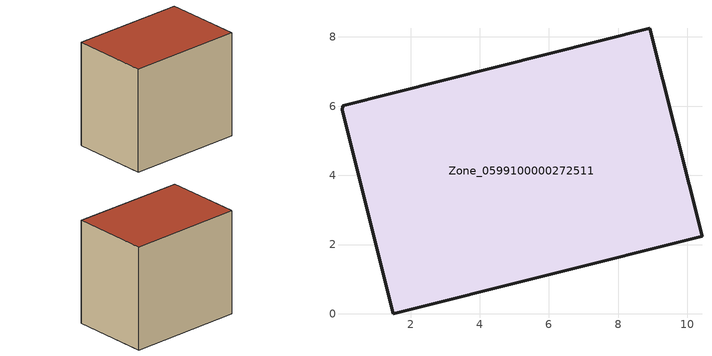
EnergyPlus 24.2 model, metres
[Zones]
Zone_0599100000272511
 floor ground (C_G): 1.5,0 0.03,5.88 0.04,6.01 8.92,8.25 10.42,2.24 z0
 wall outside (C_F): 10.42,2.24 8.92,8.25 0.04,6.01 0.03,5.88 1.5,0 10.42,2.24 z0:8.24
 roof outside (C_R): 0.03,5.88 1.5,0 10.42,2.24 8.92,8.25 0.04,6.01 z8.24
[BUILDING]
Pand.0599100000272511: North Axis=0; Terrain=City; Loads Convergence Tolerance Value=0.04; Temperature Convergence Tolerance Value=0.4; Solar Distribution=FullExterior; Maximum Number of Warmup Days=25; Minimum Number of Warmup Days=1
[Site:Location]
Rotterdam.The.Hague.AP_ZH_NLD Design_Conditions: Latitude=51.96; Longitude=4.45; Time Zone=1; Elevation=-4.5
[SITE:GROUNDTEMPERATURE:BUILDINGSURFACE]
18, 18, 18, 18, 18, 18, 18, 18, 18, 18, 18, 18
[MATERIAL] Thermal Absorptance=0.9; Solar Absorptance=0.7; Visible Absorptance=0.7
Name | Roughness | Thickness | Conductivity | Density | Specific Heat
G.TI.1946-1964 | MediumSmooth | 0.15 | 1 | 540 | 1210
F.TI.1946-1964 | Rough | 0.3 | 0.857143 | 1920 | 840
R.TI.1946-1964 | MediumRough | 0.2 | 0.277778 | 1500 | 1000
[CONSTRUCTION]
C_G: G.TI.1946-1964
C_F: F.TI.1946-1964
C_R: R.TI.1946-1964
[ZONE]
Zone_0599100000272511: Type=1; Multiplier=1; Ceiling Height=Autocalculate; Volume=Autocalculate; Floor Area=autocalculate; Part of Total Floor Area=Yes
[ZONEINFILTRATION:DESIGNFLOWRATE]
Infil_Zone_0599100000272511: Zone or ZoneList or Space or SpaceList=Zone_0599100000272511; Schedule=AlwaysOn; Design Flow Rate Calculation Method=Flow/Area; Flow Rate per Floor Area=0.003; Constant Term Coefficient=1; Temperature Term Coefficient=0; Velocity Term Coefficient=0; Velocity Squared Term Coefficient=0
[HVACTEMPLATE:ZONE:IDEALLOADSAIRSYSTEM]
Zone_0599100000272511: Maximum Heating Supply Air Temperature=50; Minimum Cooling Supply Air Temperature=13; Maximum Heating Supply Air Humidity Ratio=0.0156; Minimum Cooling Supply Air Humidity Ratio=0.0077; Heating Limit=NoLimit; Cooling Limit=NoLimit; Dehumidification Control Type=ConstantSensibleHeatRatio; Cooling Sensible Heat Ratio=0.7; Dehumidification Setpoint=60; Humidification Control Type=None; Humidification Setpoint=30; Outdoor Air Method=None; Outdoor Air Flow Rate per Person=0.00944; Outdoor Air Flow Rate per Zone Floor Area=0; Outdoor Air Flow Rate per Zone=0; Demand Controlled Ventilation Type=None; Outdoor Air Economizer Type=NoEconomizer; Heat Recovery Type=None; Sensible Heat Recovery Effectiveness=0.7; Latent Heat Recovery Effectiveness=0.65
[ZONECONTROL:THERMOSTAT]
ThermostatControl_Zone_0599100000272511: Zone or ZoneList=Zone_0599100000272511; Control Type Schedule=DualSetpointControlType; Control 1=Thermostat_Zone_0599100000272511; Temperature Difference Between Cutout And Setpoint=0
[THERMOSTATSETPOINT:DUALSETPOINT]
Thermostat_Zone_0599100000272511: Heating Setpoint Temperature Schedule=HeatingSetpoint_Zone_0599100000272511; Cooling Setpoint Temperature Schedule=CoolingSetpoint_Zone_0599100000272511
[SCHEDULE:COMPACT]
HeatingSetpoint_Zone_0599100000272511: Through: 12/31, For: AllDays, Until: 24:00, 21
CoolingSetpoint_Zone_0599100000272511: Through: 12/31, For: AllDays, Until: 24:00, 24
DualSetpointControlType: Through: 12/31, For: AllDays, Until: 24:00, 4
AlwaysOn: Through: 12/31, For: AllDays, Until: 24:00, 1
